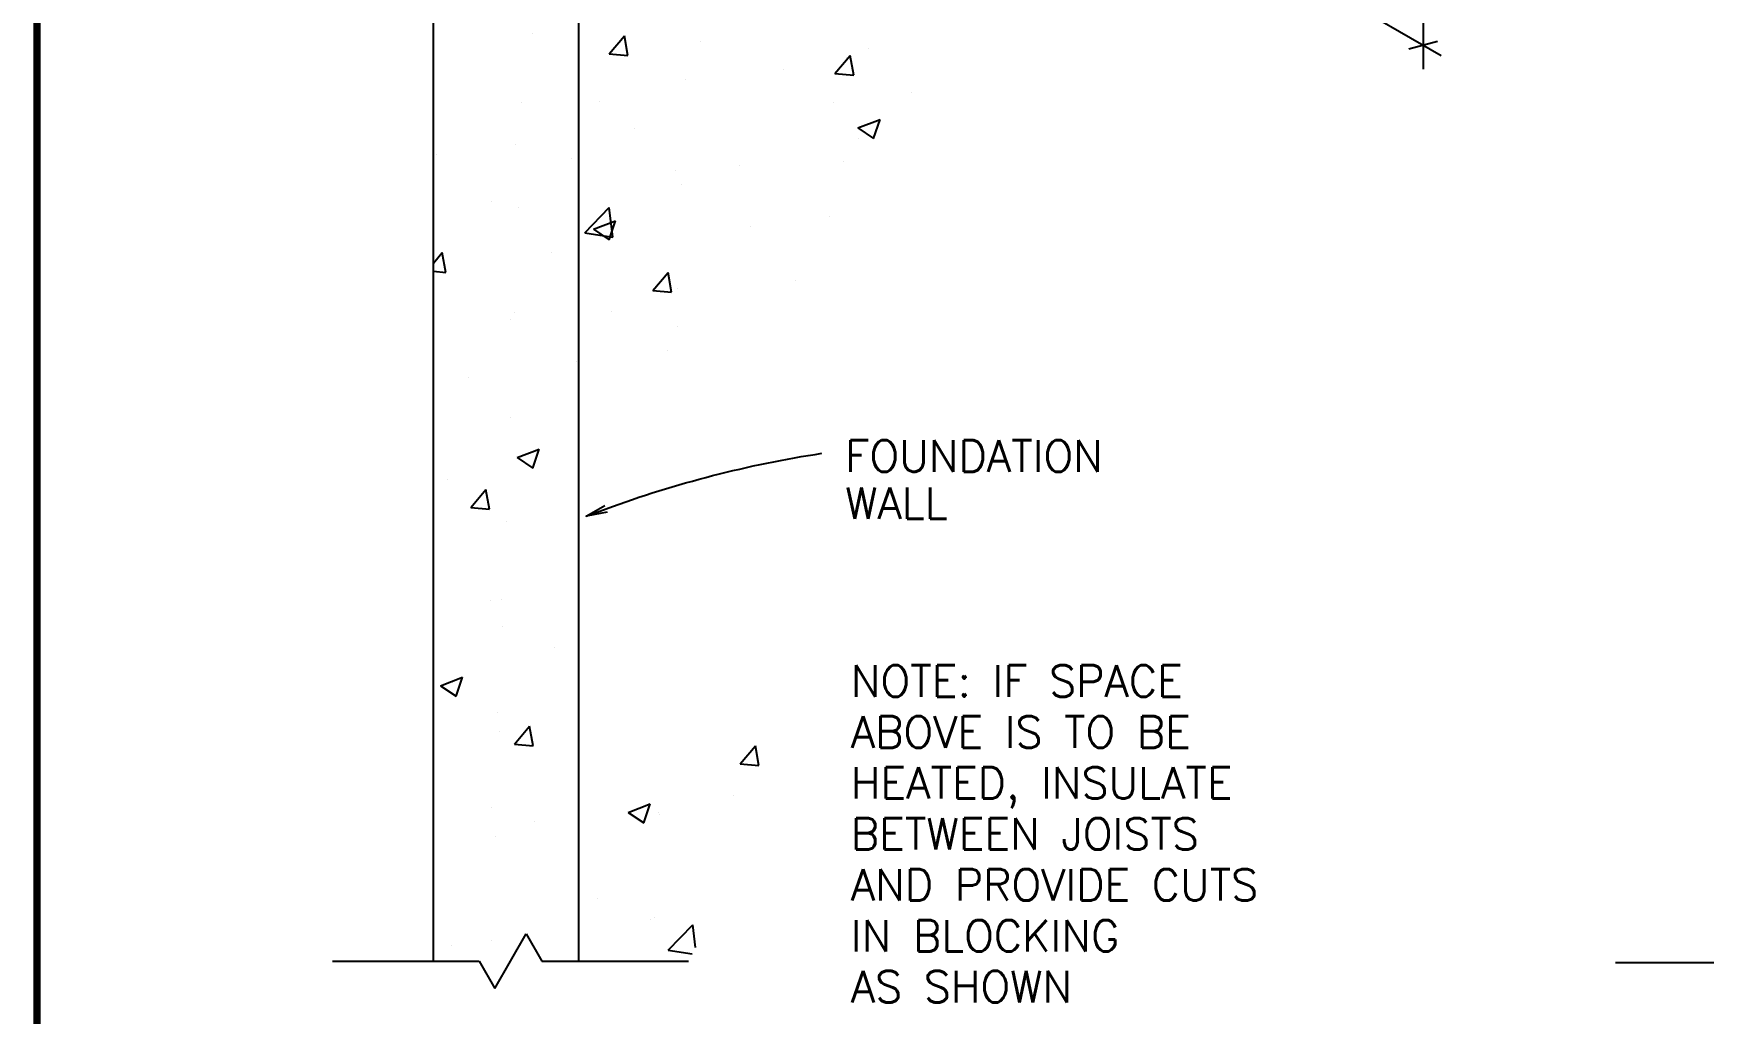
# Model space of a CAD drawing. Header units: inches. Extents: x 26998 to 46838, y -509 to 4343.
# Drawn here: x 38251.8 to 38366.4, y 3532.7 to 3600 of the extents above; entities that cross this region are included whole.
import ezdxf
from ezdxf.enums import TextEntityAlignment as Align

# ---------------------------------------------------------------- set-up
doc = ezdxf.new("R2010")
doc.units = ezdxf.units.IN
doc.header["$LTSCALE"] = 0.5
doc.header["$MEASUREMENT"] = 0
doc.layers.get('Defpoints').update_dxf_attribs({"color": 140})
for name, color, linetype in [('R-AGSDIM', 3, 'Continuous'), ('R-AGSFINE', 4, 'Continuous'), ('R-AGSHEAVY', 1, 'Continuous'), ('R-AGSMEDIUM', 2, 'Continuous'), ('R-AGSTEXT', 6, 'Continuous'), ('Title Block', 7, 'Continuous')]:
    doc.layers.add(name, color=color, linetype=linetype)
doc.styles.add('AGSROMANS', font='romans')
doc.dimstyles.new('AGS', dxfattribs={"dimscale": 36, "dimtxt": 0.09375, "dimasz": 0.0625, "dimexe": 0.0625, "dimexo": 0.0625, "dimgap": 0, "dimtad": 1, "dimdec": 5, "dimzin": 3, "dimdsep": 46, "dimlunit": 4, "dimtxsty": 'AGSROMANS', "dimblk": 'AGSARROW', "dimtsz": 0.03125, "dimcen": 0.1875, "dimdle": 0.0625, "dimclrd": 256, "dimclre": 256, "dimclrt": 256, "dimadec": 0, "dimazin": 0, "dimtfac": 1, "dimtdec": 5, "dimtix": 1, "dimtmove": 2, "dimatfit": 3, "dimldrblk": 'AGSARROW', "dimfxl": 1, "dimtolj": 1, "dimtzin": 3, "dimarcsym": 0})

# ---------------------------------------------------------------- blocks, each defined once
blk = doc.blocks.new('AGSARROW')
for points in [[(-1, 0.167), (0, 0), (-1, -0.167)], [(0, 0), (-1, 0)]]:
    blk.add_lwpolyline(points)
blk = doc.blocks.new('*D804')
at = {"linetype": 'ByBlock', "transparency": 16777216}
for p, q in [((26.389, 60.121), (26.389, 54.512)), ((25.523, 56.167), (48.04, 43.167)), ((25.706, 55.484), (27.072, 55.85)), ((47.174, 48.121), (47.174, 42.513)), ((46.491, 43.484), (47.857, 43.85))]:
    blk.add_line(p, q, dxfattribs=at)
at = {"layer": 'Defpoints', "color": 0, "linetype": 'ByBlock', "transparency": 16777216}
for p in [(26.389, 61.276), (47.174, 49.276), (47.174, 43.667)]:
    blk.add_point(p, dxfattribs=at)
at = {"linetype": 'ByBlock', "transparency": 16777216, "style": 'AGSROMANS'}
blk.add_text('2\'-0"', height=1.5, rotation=329.99998, dxfattribs=at).set_placement((37.532, 50.966), align=Align.MIDDLE_CENTER)
blk = doc.blocks.new('*X800')
at = {"color": 0}
for p, q in [((4.71, 44.192), (4.71, 44.192)), ((8.377, 43.249), (9.1, 44.111)), ((9.273, 43.171), (9.1, 44.111)), ((12.718, 43.854), (12.718, 43.854)), ((8.377, 43.249), (9.273, 43.171)), ((19.136, 42.308), (19.859, 43.169)), ((19.712, 43.088), (19.712, 43.088)), ((20.032, 42.229), (19.859, 43.169)), ((20.725, 43.515), (20.725, 43.515)), ((16.671, 42.493), (16.671, 42.493)), ((19.136, 42.308), (20.032, 42.229)), ((12.011, 42.032), (12.011, 42.032)), ((22.806, 41.413), (22.806, 41.413)), ((4.22, 40.908), (4.22, 40.908)), ((7.923, 40.992), (7.923, 40.992)), ((19.051, 40.919), (19.051, 40.919)), ((20.237, 39.72), (21.287, 40.123)), ((20.983, 39.216), (21.287, 40.123)), ((9.578, 39.672), (9.578, 39.672)), ((20.237, 39.72), (20.983, 39.216)), ((20.265, 39.2), (20.265, 39.2)), ((0.142, 38.429), (0.142, 38.429)), ((3.897, 38.924), (3.897, 38.924)), ((6.571, 38.244), (6.571, 38.244)), ((11.517, 37.698), (11.517, 37.698)), ((14.578, 37.906), (14.578, 37.906)), ((19.53, 38.095), (19.53, 38.095)), ((11.828, 37.039), (11.828, 37.039)), ((2.769, 36.197), (2.769, 36.197)), ((4.037, 35.914), (4.037, 35.914)), ((7.215, 34.706), (8.384, 35.924)), ((8.549, 34.499), (8.384, 35.924)), ((7.633, 34.882), (8.683, 35.285)), ((8.379, 34.378), (8.683, 35.285)), ((18.86, 35.497), (18.86, 35.497)), ((7.215, 34.706), (8.549, 34.499)), ((7.633, 34.882), (8.379, 34.378)), ((15.105, 35.003), (15.105, 35.003)), ((0, 33.266), (0.422, 33.769)), ((0.596, 32.829), (0.422, 33.769)), ((5.632, 33.756), (5.632, 33.756)), ((0, 32.881), (0.596, 32.829)), ((10.458, 31.966), (11.181, 32.828)), ((11.355, 31.888), (11.181, 32.828)), ((10.458, 31.966), (11.355, 31.888)), ((11.646, 32.045), (11.646, 32.045)), ((17.246, 32.449), (17.246, 32.449)), ((3.65, 30.579), (3.65, 30.579)), ((3.855, 30.921), (3.855, 30.921)), ((8.498, 30.947), (8.498, 30.947)), ((11.657, 30.241), (11.657, 30.241)), ((11.159, 29.087), (11.159, 29.087)), ((6.812, 28.564), (6.812, 28.564)), ((1.686, 27.839), (1.686, 27.839)), ((3.673, 25.927), (3.673, 25.927)), ((3.983, 24.005), (5.034, 24.408)), ((3.983, 24.005), (4.73, 23.501)), ((4.73, 23.501), (5.034, 24.408)), ((0.665, 22.954), (0.665, 22.954)), ((1.78, 21.624), (2.503, 22.486)), ((2.677, 21.546), (2.504, 22.486)), ((1.78, 21.624), (2.677, 21.546)), ((3.49, 20.934), (3.49, 20.934)), ((2.725, 17.202), (2.725, 17.202)), ((3.267, 17.254), (3.267, 17.254)), ((3.308, 15.941), (3.308, 15.941)), ((5.752, 14.951), (5.752, 14.951)), ((0.334, 13.127), (1.384, 13.53)), ((0.334, 13.127), (1.08, 12.624)), ((0.907, 13.275), (0.907, 13.275)), ((1.08, 12.624), (1.384, 13.53)), ((3.076, 11.832), (3.076, 11.832)), ((3.862, 10.342), (4.585, 11.203)), ((4.758, 10.263), (4.585, 11.203)), ((3.125, 10.947), (3.125, 10.947)), ((3.862, 10.342), (4.758, 10.263)), ((14.621, 9.4), (15.344, 10.262)), ((15.517, 9.322), (15.344, 10.262)), ((14.621, 9.4), (15.517, 9.322)), ((2.767, 7.327), (2.767, 7.327)), ((9.287, 7.088), (10.338, 7.491)), ((10.033, 6.585), (10.338, 7.491)), ((14.284, 7.911), (14.284, 7.911)), ((4.811, 6.664), (4.811, 6.664)), ((9.287, 7.088), (10.033, 6.585)), ((10.734, 7.078), (10.734, 7.078)), ((10.775, 6.988), (10.775, 6.988)), ((2.943, 5.954), (2.943, 5.954)), ((7.835, 3.003), (7.835, 3.003)), ((10.338, 1.995), (10.338, 1.995)), ((10.551, 2.085), (10.551, 2.085)), ((11.193, 0.517), (12.361, 1.735)), ((12.487, 0.651), (12.361, 1.735)), ((2.761, 0.96), (2.761, 0.96)), ((0.865, 0.748), (0.865, 0.748)), ((11.193, 0.517), (12.332, 0.341))]:
    blk.add_line(p, q, dxfattribs=at)
blk = doc.blocks.new('frame-flr1')
at = {"layer": 'R-AGSHEAVY'}
blk.add_line((4.816, 0), (4.816, 52.540625), dxfattribs=at)
at = {"layer": 'R-AGSMEDIUM'}
for p, q in [((11.74425, 0), (11.74425, 57.540625)), ((7.7385, -1.299125), (9.2385, 1.299)), ((9.2385, 1.299), (9.9885, 0)), ((0, 0), (6.9885, 0)), ((9.9885, 0), (16.977, 0)), ((6.9885, -0.000125), (7.7385, -1.299125)), ((61.153375, -0.065125), (68.141875, -0.065125))]:
    blk.add_line(p, q, dxfattribs=at)
at = {"layer": 'R-AGSTEXT'}
blk.add_lwpolyline([(13.041518, 21.556822, -0.050551497), (23.335433, 24.204747, -0.075521421)], format="xyb", dxfattribs=at)
at = {"layer": 'R-AGSFINE'}
blk.add_blockref('*X800', (4.816, 0), dxfattribs=at)
at = {"layer": 'R-AGSTEXT', "rotation": 200.213416623334}
blk.add_blockref('AGSARROW', (12.103106, 21.211304), dxfattribs=at)
at = {"layer": 'R-AGSTEXT', "style": 'AGSROMANS'}
for s, p in [('FOUNDATION', (24.445375, 24.828625)), ('WALL', (24.445375, 22.578625))]:
    blk.add_text(s, height=1.5, dxfattribs=at).set_placement(p, align=Align.TOP_LEFT)
for s, p in [('NOTE: IF SPACE', (24.716527, 12.600928)), ('ABOVE IS TO BE', (24.716527, 10.172357)), ('HEATED, INSULATE', (24.716527, 7.743786)), ('BETWEEN JOISTS', (24.716527, 5.315214)), ('AND PROVIDE CUTS', (24.716527, 2.886643)), ('IN BLOCKING', (24.716527, 0.458071)), ('AS SHOWN', (24.716527, -1.9705))]:
    blk.add_text(s, height=1.5, dxfattribs=at).set_placement(p)
at = {"layer": 'R-AGSDIM'}
dim = blk.add_aligned_dim(p1=(31.205375, 61.276), p2=(51.98975, 49.276125), distance=-4.857437, dimstyle='AGS', dxfattribs=at)
dim.commit()
dim.dimension.update_dxf_attribs({"geometry": '*D804', "text_midpoint": (42.347563, 50.966214), "insert": (4.816, 0)})

msp = doc.modelspace()

# ---------------------------------------------------------------- linework, layer by layer
at = {"const_width": 0.5}
msp.add_lwpolyline([(38252.0540277, 3165.2426914), (38252.0540277, 4291.6919129)], dxfattribs=at)
msp.add_lwpolyline([(38252.0540277, 3165.2426914), (38252.0540277, 4291.6919129)], dxfattribs=at)
at = {"layer": 'Title Block'}
msp.add_line((38252.0540277, 4291.6919129), (38252.0540277, 3165.2426914), dxfattribs=at)

# ---------------------------------------------------------------- block references
at = {"xscale": 1.44, "yscale": 1.44, "zscale": 1.44}
msp.add_blockref('frame-flr1', (38272.3278055, 3536.3077658), dxfattribs=at)

doc.saveas('drawing.dxf')
